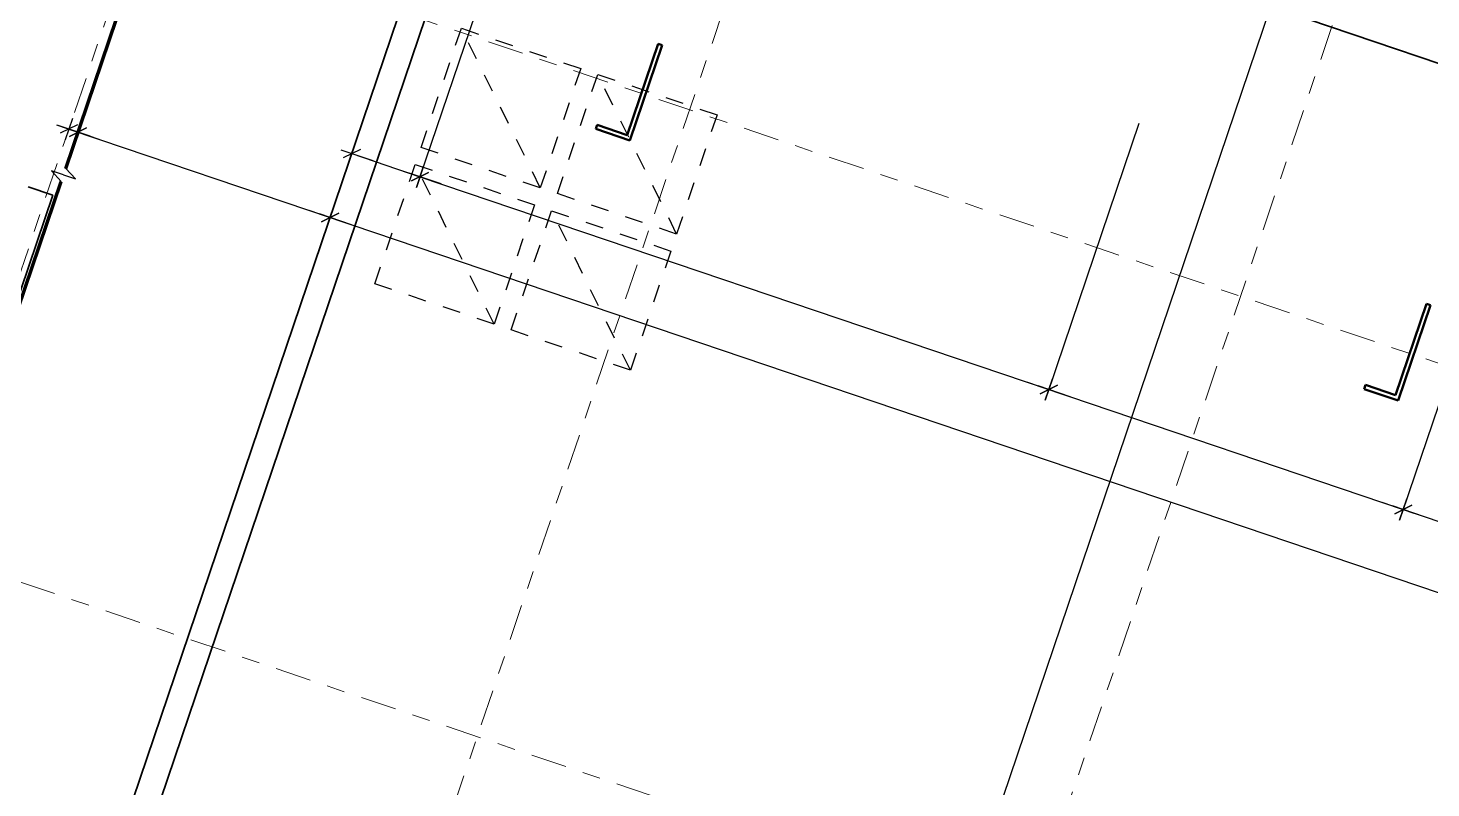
# Model space of a CAD drawing. Header units: metres. Extents: x 2661608 to 2661648.6, y 1209464.3 to 1209501.1.
# Drawn here: x 2661615.77 to 2661623.57, y 1209482.9 to 1209487.13 of the extents above; entities that cross this region are included whole.
import ezdxf

# ---------------------------------------------------------------- set-up
doc = ezdxf.new("R2010")
doc.units = ezdxf.units.M
for name, pattern in [('AUSGEZOGEN', [0]), ('PHANTOM2_S8', [0.3, 0.2, -0.05, 0, -0.05]), ('VERDECKT2_S2', [0.025, 0, -0.025])]:
    doc.linetypes.add(name, pattern=pattern)
for name, color, linetype, lineweight in [('TB_641', 7, 'AUSGEZOGEN', 25), ('TB_643', 7, 'AUSGEZOGEN', 25), ('TB_645', 7, 'AUSGEZOGEN', 25), ('TB_649', 7, 'AUSGEZOGEN', 25), ('TB_650', 7, 'AUSGEZOGEN', 25)]:
    doc.layers.add(name, color=color, linetype=linetype, lineweight=lineweight)

msp = doc.modelspace()

# ---------------------------------------------------------------- linework, layer by layer
at = {"color": 0, "linetype": 'ByBlock', "lineweight": -2}
for p, q in [((2661616.0186, 1209486.6235), (2661615.9786, 1209486.5051)), ((2661616.0291, 1209486.488), (2661616.0692, 1209486.6064)), ((2661616.0692, 1209486.6064), (2661616.0291, 1209486.488)), ((2661615.9307, 1209486.5873), (2661616.1083, 1209486.5272)), ((2661616.117, 1209486.5243), (2661615.9394, 1209486.5844)), ((2661616.0461, 1209486.5878), (2661615.9511, 1209486.5408)), ((2661616.1675, 1209486.5072), (2661615.9899, 1209486.5673)), ((2661616.0016, 1209486.5237), (2661616.0967, 1209486.5707)), ((2661616.0967, 1209486.5707), (2661616.0016, 1209486.5237)), ((2661617.6896, 1209486.3877), (2661617.512, 1209486.4479)), ((2661617.6188, 1209486.4513), (2661617.5237, 1209486.4043)), ((2661617.5912, 1209486.487), (2661617.5512, 1209486.3686)), ((2661617.93, 1209486.2403), (2661617.9701, 1209486.3587)), ((2661617.9701, 1209486.3587), (2661617.93, 1209486.2403)), ((2661617.8317, 1209486.3396), (2661618.0093, 1209486.2795)), ((2661618.0685, 1209486.2594), (2661617.8909, 1209486.3196)), ((2661617.9025, 1209486.276), (2661617.9976, 1209486.323)), ((2661617.9976, 1209486.323), (2661617.9025, 1209486.276)), ((2661617.4309, 1209486.0134), (2661617.471, 1209486.1318)), ((2661617.471, 1209486.1318), (2661617.4309, 1209486.0134)), ((2661617.3325, 1209486.1127), (2661617.5101, 1209486.0526)), ((2661617.5693, 1209486.0325), (2661617.3917, 1209486.0927)), ((2661617.4034, 1209486.0491), (2661617.4985, 1209486.0961)), ((2661617.4985, 1209486.0961), (2661617.4034, 1209486.0491)), ((2661621.3268, 1209485.1563), (2661621.5044, 1209485.0961)), ((2661621.5636, 1209485.0761), (2661621.386, 1209485.1362)), ((2661621.3976, 1209485.0927), (2661621.4927, 1209485.1397)), ((2661621.4927, 1209485.1397), (2661621.3976, 1209485.0927)), ((2661621.4251, 1209485.057), (2661621.4652, 1209485.1754)), ((2661621.4652, 1209485.1754), (2661621.4251, 1209485.057)), ((2661623.2969, 1209484.4892), (2661623.4745, 1209484.4291)), ((2661623.3953, 1209484.3899), (2661623.4354, 1209484.5083)), ((2661623.4354, 1209484.5083), (2661623.3953, 1209484.3899)), ((2661623.5337, 1209484.4091), (2661623.3561, 1209484.4692)), ((2661623.3678, 1209484.4256), (2661623.4629, 1209484.4726)), ((2661623.4629, 1209484.4726), (2661623.3678, 1209484.4256))]:
    msp.add_line(p, q, dxfattribs=at)
at = {"layer": 'TB_641', "color": 7, "linetype": 'AUSGEZOGEN', "lineweight": 35, "transparency": 33554687}
for p, q in [((2661618.345, 1209488.7132), (2661615.1701, 1209479.3361)), ((2661615.3075, 1209479.2896), (2661618.4823, 1209488.6667)), ((2661622.219, 1209487.4016), (2661624.1891, 1209486.7345)), ((2661615.7719, 1209486.2429), (2661615.9092, 1209486.1964)), ((2661615.0834, 1209483.7574), (2661615.9092, 1209486.1964))]:
    msp.add_line(p, q, dxfattribs=at)
at = {"layer": 'TB_643', "color": 7, "linetype": 'PHANTOM2_S8', "lineweight": 18, "transparency": 33554687}
for p, q in [((2661611.7006, 1209473.87), (2661620.5806, 1209500.0975)), ((2661614.7632, 1209472.8331), (2661623.6431, 1209499.0606)), ((2661617.8257, 1209471.7962), (2661626.7057, 1209498.0238)), ((2661612.6477, 1209488.974), (2661644.6767, 1209478.1298)), ((2661611.4676, 1209485.4884), (2661643.4966, 1209474.6442))]:
    msp.add_line(p, q, dxfattribs=at)
at = {"layer": 'TB_645', "color": 7, "linetype": 'VERDECKT2_S2', "lineweight": 25, "transparency": 33554687}
for p, q in [((2661617.956, 1209486.4618), (2661618.1805, 1209487.1248)), ((2661618.1805, 1209487.1248), (2661618.8435, 1209486.9004)), ((2661618.619, 1209486.2373), (2661618.1805, 1209487.1248)), ((2661618.8435, 1209486.9004), (2661618.619, 1209486.2373)), ((2661618.7137, 1209486.2053), (2661618.9382, 1209486.8683)), ((2661618.9382, 1209486.8683), (2661619.6012, 1209486.6438)), ((2661619.3768, 1209485.9808), (2661618.9382, 1209486.8683)), ((2661619.6012, 1209486.6438), (2661619.3768, 1209485.9808)), ((2661618.619, 1209486.2373), (2661617.956, 1209486.4618)), ((2661617.6994, 1209485.7041), (2661617.9239, 1209486.3671)), ((2661617.9239, 1209486.3671), (2661618.5869, 1209486.1426)), ((2661618.3625, 1209485.4796), (2661617.9239, 1209486.3671)), ((2661619.3768, 1209485.9808), (2661618.7137, 1209486.2053)), ((2661618.5869, 1209486.1426), (2661618.3625, 1209485.4796)), ((2661618.4572, 1209485.4475), (2661618.6817, 1209486.1105)), ((2661618.6817, 1209486.1105), (2661619.3447, 1209485.8861)), ((2661619.1202, 1209485.223), (2661618.6817, 1209486.1105)), ((2661619.3447, 1209485.8861), (2661619.1202, 1209485.223)), ((2661618.3625, 1209485.4796), (2661617.6994, 1209485.7041)), ((2661619.1202, 1209485.223), (2661618.4572, 1209485.4475))]:
    msp.add_line(p, q, dxfattribs=at)
at = {"layer": 'TB_649', "color": 7, "linetype": 'AUSGEZOGEN', "lineweight": 25, "transparency": 33554687}
for p, q in [((2661618.4511, 1209487.7793), (2661617.9501, 1209486.2995)), ((2661618.4511, 1209487.7793), (2661617.9501, 1209486.2995)), ((2661620.1138, 1209479.6682), (2661622.6794, 1209487.2457)), ((2661621.9462, 1209486.596), (2661621.4452, 1209485.1162)), ((2661621.9462, 1209486.596), (2661621.4452, 1209485.1162)), ((2661615.9986, 1209486.5643), (2661615.9986, 1209486.5643)), ((2661615.9986, 1209486.5643), (2661616.0491, 1209486.5472)), ((2661616.0491, 1209486.5472), (2661616.0491, 1209486.5472)), ((2661616.0491, 1209486.5472), (2661616.0491, 1209486.5472)), ((2661616.0491, 1209486.5472), (2661617.4509, 1209486.0726)), ((2661617.5712, 1209486.4278), (2661617.5712, 1209486.4278)), ((2661617.5712, 1209486.4278), (2661617.9501, 1209486.2995)), ((2661617.9501, 1209486.2995), (2661621.4452, 1209485.1162)), ((2661617.4509, 1209486.0726), (2661617.4509, 1209486.0726)), ((2661617.4509, 1209486.0726), (2661617.4509, 1209486.0726)), ((2661617.4509, 1209486.0726), (2661628.4383, 1209482.3526)), ((2661623.9163, 1209485.9289), (2661623.4153, 1209484.4491)), ((2661623.9163, 1209485.9289), (2661623.4153, 1209484.4491)), ((2661621.4452, 1209485.1162), (2661623.4153, 1209484.4491)), ((2661623.4153, 1209484.4491), (2661624.4336, 1209484.1044))]:
    msp.add_line(p, q, dxfattribs=at)
at = {"layer": 'TB_649', "color": 7, "linetype": 'AUSGEZOGEN', "lineweight": 50, "transparency": 33554687}
for p, q in [((2661619.1013, 1209486.5313), (2661619.2732, 1209487.039)), ((2661619.1164, 1209486.5009), (2661619.2959, 1209487.0313)), ((2661619.2732, 1209487.039), (2661619.2959, 1209487.0313)), ((2661618.9269, 1209486.565), (2661618.9346, 1209486.5877)), ((2661618.9269, 1209486.565), (2661619.1164, 1209486.5009)), ((2661618.9346, 1209486.5877), (2661619.1013, 1209486.5313)), ((2661623.3729, 1209485.085), (2661623.5448, 1209485.5927)), ((2661623.388, 1209485.0546), (2661623.5676, 1209485.585)), ((2661623.5448, 1209485.5927), (2661623.5676, 1209485.585)), ((2661623.1985, 1209485.1188), (2661623.2062, 1209485.1415)), ((2661623.1985, 1209485.1188), (2661623.388, 1209485.0546)), ((2661623.2062, 1209485.1415), (2661623.3729, 1209485.085))]:
    msp.add_line(p, q, dxfattribs=at)
at = {"layer": 'TB_650', "color": 1, "linetype": 'AUSGEZOGEN', "lineweight": 70, "transparency": 33554687}
for p, q in [((2661615.981, 1209486.346), (2661616.3017, 1209487.2932)), ((2661615.6355, 1209485.3256), (2661615.9562, 1209486.2728))]:
    msp.add_line(p, q, dxfattribs=at)
at = {"layer": 'TB_650', "color": 1, "linetype": 'AUSGEZOGEN', "lineweight": 25, "transparency": 33554687}
for p, q in [((2661615.9686, 1209486.3094), (2661615.9023, 1209486.3319)), ((2661615.9023, 1209486.3319), (2661615.9562, 1209486.2728)), ((2661615.9686, 1209486.3094), (2661616.0349, 1209486.287)), ((2661616.0349, 1209486.287), (2661615.981, 1209486.346))]:
    msp.add_line(p, q, dxfattribs=at)

doc.saveas('drawing.dxf')
